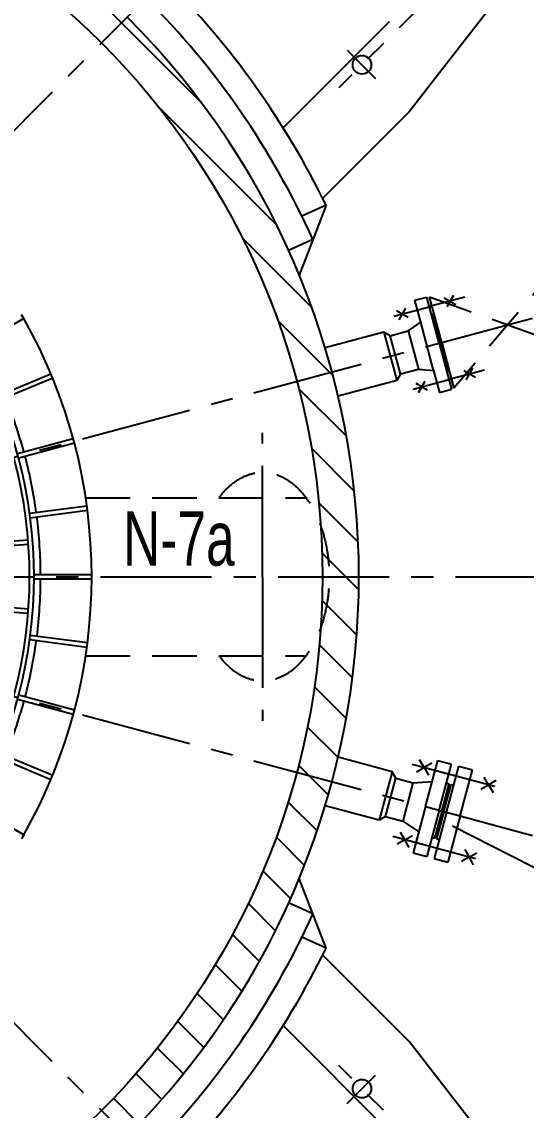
# Model space of a CAD drawing. Extents: x -2 to 23782, y -2 to 16822.
# Drawn here: x 20590 to 21726, y 11209 to 13659 of the extents above; entities that cross this region are included whole.
import ezdxf
from ezdxf.enums import TextEntityAlignment as Align

# ---------------------------------------------------------------- set-up
doc = ezdxf.new("R2010")
doc.units = 0
doc.header["$LTSCALE"] = 200
doc.header["$MEASUREMENT"] = 0
doc.linetypes.add('F', pattern=[0.75, 0.5, -0.25])
doc.linetypes.add('G', pattern=[2, 1.25, -0.25, 0.25, -0.25])
for name, color, linetype in [('01', 7, 'CONTINUOUS'), ('02', 1, 'CONTINUOUS'), ('04', 2, 'F'), ('05', 4, 'G'), ('11', 3, 'CONTINUOUS')]:
    doc.layers.add(name, color=color, linetype=linetype)
doc.styles.get("Standard").update_dxf_attribs({"font": 'thenor.shx', "width": 0.707, "bigfont": 'hztxt.shx'})

msp = doc.modelspace()

# ---------------------------------------------------------------- hatches: boundary and pattern name
at = {"layer": '02'}
h = msp.add_hatch(dxfattribs=at)
h.set_pattern_fill('ANSI31', color=256, scale=600, angle=90, style=0)
edge = h.paths.add_edge_path(flags=16)
edge.add_arc((19567.1738, 12409.8678), 1700, 0, 360)
edge = h.paths.add_edge_path()
edge.add_arc((19567.1738, 12409.8678), 1782, 90, 135)
edge.add_arc((19567.1738, 12409.8678), 1782, 135, 225)
edge.add_arc((19567.1738, 12409.8678), 1782, 225, 315)
edge.add_arc((19567.1738, 12409.8678), 1782, 315, 405)
edge.add_arc((19567.1738, 12409.8678), 1782, 45, 90)

# ---------------------------------------------------------------- linework, layer by layer
at = {"layer": '01'}
for p, q in [((21683.9847, 13741.1519), (21462.22, 13456.3859)), ((21417.6723, 13659.3255), (21178.6059, 13420.2592)), ((21462.22, 13456.3859), (21267.6832, 13261.8491)), ((21275.3968, 13246.2758), (21214.6309, 13089.1388)), ((21275.3968, 13246.2758), (21220.7284, 13221.55)), ((21245.4942, 13168.9494), (21190.8258, 13144.2236)), ((21475.0707, 13032.3795), (21502.1166, 13039.6264)), ((21529.9397, 12935.7894), (21502.1166, 13039.6264)), ((21541.6316, 13037.9014), (21567.6123, 13022.9014)), ((21562.122, 13043.3918), (21547.122, 13017.4111)), ((21454.4306, 13014.536), (21439.4306, 12988.5552)), ((21488.3999, 12982.6343), (21475.0707, 13032.3795)), ((20594.0471, 12991.1864), (20043.212, 12673.1616)), ((20594.0471, 12991.1864), (20589.0471, 12999.8467)), ((21433.9402, 13009.0456), (21459.9209, 12994.0456)), ((21512.8576, 12999.5405), (21518.6532, 13001.0934)), ((21517.1789, 12995.0043), (21520.0767, 12995.7808)), ((21532.8375, 12936.5658), (21517.1789, 12995.0043)), ((21535.7352, 12937.3423), (21518.6532, 13001.0934)), ((21460.4667, 12963.2439), (21488.3999, 12982.6343)), ((21517.3876, 12874.4506), (21488.3999, 12982.6343)), ((21405.2009, 12960.8588), (21272.965, 12925.4263)), ((21419.8978, 12952.3735), (21405.2009, 12960.8588)), ((21405.2009, 12960.8588), (21434.4474, 12851.7092)), ((21419.8978, 12952.3735), (21460.4667, 12963.2439)), ((21442.9327, 12866.4061), (21419.8978, 12952.3735)), ((21460.4667, 12963.2439), (21483.5016, 12877.2765)), ((21529.9397, 12935.7894), (21557.7627, 12831.9523)), ((21532.8375, 12936.5658), (21548.496, 12878.1273)), ((21535.7352, 12937.3423), (21552.8173, 12873.5912)), ((20655.3991, 12866.0375), (20535.3229, 12816.3003)), ((21442.9327, 12866.4061), (21434.4474, 12851.7092)), ((21442.9327, 12866.4061), (21483.5016, 12877.2765)), ((21476.3719, 12875.3661), (21483.5016, 12877.2765)), ((21483.5016, 12877.2765), (21517.3876, 12874.4506)), ((21517.3876, 12874.4506), (21530.7168, 12824.7054)), ((21547.0217, 12872.0383), (21552.8173, 12873.5912)), ((21548.496, 12878.1273), (21551.3938, 12878.9038)), ((21611.6116, 12858.6941), (21585.6308, 12873.6941)), ((21591.1212, 12853.2037), (21606.1212, 12879.1844)), ((20659.2259, 12856.7987), (20539.1497, 12807.0615)), ((21434.4474, 12851.7092), (21302.2115, 12816.2767)), ((21503.9202, 12829.8382), (21477.9394, 12844.8382)), ((21483.4298, 12824.3479), (21498.4298, 12850.3286)), ((21530.7168, 12824.7054), (21557.7627, 12831.9523)), ((20705.6313, 12720.093), (20580.0903, 12686.4544)), ((20708.2195, 12710.4337), (20582.6785, 12676.7951)), ((20736.3841, 12568.8404), (20607.5265, 12551.876)), ((20737.6894, 12558.926), (20608.8317, 12541.9616)), ((20603.8801, 12492.5723), (20464.2697, 12482.1099)), ((20604.6274, 12482.6002), (20465.017, 12472.1379)), ((20617.1619, 12414.8678), (20747.1738, 12414.8678)), ((20617.1619, 12404.8678), (20747.1738, 12404.8678)), ((20603.8801, 12327.1634), (20464.2697, 12337.6258)), ((20604.6274, 12337.1355), (20465.017, 12347.5978)), ((20737.6894, 12260.8097), (20608.8317, 12277.7741)), ((20736.3841, 12250.8952), (20607.5265, 12267.8597)), ((20594.0471, 11828.5493), (20043.212, 12146.5741)), ((20705.6313, 12099.6427), (20580.0903, 12133.2813)), ((20708.2195, 12109.302), (20582.6785, 12142.9406)), ((20539.1497, 12012.6742), (20659.2553, 11962.9248)), ((20535.3229, 12003.4354), (20655.4285, 11953.6861)), ((21423.8222, 11970.8735), (21302.2115, 12003.459)), ((21495.9794, 11980.268), (21485.9794, 11997.5885)), ((21513.2999, 11990.268), (21495.9794, 11980.268)), ((21499.03, 11892.2285), (21526.8531, 11996.0656)), ((21526.8531, 11996.0656), (21557.7627, 11987.7833)), ((21529.9397, 11883.9463), (21557.7627, 11987.7833)), ((21423.8222, 11970.8735), (21394.5757, 11861.7239)), ((21432.3075, 11956.1766), (21423.8222, 11970.8735)), ((21478.6588, 11970.268), (21495.9794, 11980.268)), ((21495.9794, 11980.268), (21505.9794, 11962.9475)), ((21546.6502, 11879.4687), (21574.4732, 11983.3058)), ((21574.4732, 11983.3058), (21605.3829, 11975.0236)), ((21577.5598, 11871.1865), (21605.3829, 11975.0236)), ((21409.2726, 11870.2092), (21432.3075, 11956.1766)), ((21432.3075, 11956.1766), (21470.9445, 11945.8238)), ((21470.9445, 11945.8238), (21447.9096, 11859.8564)), ((21470.9445, 11945.8238), (21514.171, 11948.7352)), ((21536.1216, 11882.2899), (21552.5566, 11943.6262)), ((21540.4683, 11881.1252), (21556.9033, 11942.4615)), ((21546.3747, 11945.2826), (21552.5566, 11943.6262)), ((21556.9033, 11942.4615), (21563.0852, 11940.805)), ((21624.0232, 11931.3177), (21641.3437, 11941.3177)), ((21641.3437, 11941.3177), (21631.3437, 11958.6382)), ((21658.6643, 11951.3177), (21641.3437, 11941.3177)), ((21641.3437, 11941.3177), (21651.3437, 11923.9972)), ((21394.5757, 11861.7239), (21272.965, 11894.3094)), ((21499.03, 11892.2285), (21471.207, 11788.3915)), ((21409.2726, 11870.2092), (21394.5757, 11861.7239)), ((21409.2726, 11870.2092), (21447.9096, 11859.8564)), ((21442.7118, 11861.2492), (21447.9096, 11859.8564)), ((21529.9397, 11883.9463), (21502.1166, 11780.1093)), ((21546.6502, 11879.4687), (21518.8271, 11775.6317)), ((21536.1216, 11882.2899), (21519.6866, 11820.9536)), ((21540.4683, 11881.1252), (21524.0333, 11819.7889)), ((21577.5598, 11871.1865), (21549.7368, 11767.3495)), ((21447.9096, 11859.8564), (21483.8891, 11835.7219)), ((20594.0471, 11828.5493), (20589.0471, 11819.889)), ((21452.3683, 11817.5095), (21435.0478, 11807.5095)), ((21442.3683, 11834.83), (21452.3683, 11817.5095)), ((21452.3683, 11817.5095), (21469.6888, 11827.5095)), ((21462.3683, 11800.189), (21452.3683, 11817.5095)), ((21513.5047, 11822.61), (21519.6866, 11820.9536)), ((21524.0333, 11819.7889), (21530.2152, 11818.1325)), ((21471.207, 11788.3915), (21502.1166, 11780.1093)), ((21587.7327, 11795.8797), (21597.7327, 11778.5592)), ((21597.7327, 11778.5592), (21615.0532, 11788.5592)), ((21518.8271, 11775.6317), (21549.7368, 11767.3495)), ((21597.7327, 11778.5592), (21580.4122, 11768.5592)), ((21607.7327, 11761.2387), (21597.7327, 11778.5592)), ((21275.3968, 11573.4599), (21214.6309, 11730.5969)), ((21245.4942, 11650.7863), (21190.8258, 11675.5121)), ((21275.3968, 11573.4599), (21220.7284, 11598.1856)), ((21462.22, 11363.3498), (21267.6832, 11557.8866)), ((21417.6723, 11160.4102), (21178.6059, 11399.4765)), ((21683.9847, 11078.5837), (21462.22, 11363.3498))]:
    msp.add_line(p, q, dxfattribs=at)
at = {"layer": '01', "ltscale": 2}
for p, q in [((21518.6532, 13001.0934), (21508.171, 13040.2134)), ((21552.8173, 12873.5912), (21563.2995, 12834.4712))]:
    msp.add_line(p, q, dxfattribs=at)
at = {"layer": '01'}
for centre, radius in [((19567.1738, 12409.8678), 1700), ((21356.154, 13562.4519), 21), ((21356.154, 11257.2838), 21)]:
    msp.add_circle(centre, radius, dxfattribs=at)
for centre, radius, start, end in [((19567.1738, 12409.8678), 1902, 26.088048, 45), ((19567.1738, 12409.8678), 1842, 24.3365946, 45), ((19567.1738, 12409.8678), 1782, 315, 45), ((19557.1738, 12427.1884), 1180, 29.5144367, 29.5144367), ((19577.1738, 12427.1884), 1180, 329.5144367, 329.5144367), ((19547.1738, 12409.8678), 1180, 89.5144367, 89.5144367), ((19587.1738, 12409.8678), 1180, 269.5144367, 269.5144367), ((19557.1738, 12392.5473), 1180, 149.5144367, 149.5144367), ((19577.1738, 12392.5473), 1180, 209.5144367, 209.5144367), ((19567.1738, 12409.8678), 1782, 24.3131053, 24.3365946), ((19567.1738, 12409.8678), 1180, 330.4855633, 29.5144367), ((19567.1738, 12409.8678), 1040, 330.5509294, 29.4490706), ((19567.1738, 12409.8678), 1050, 330.5456823, 29.4543177), ((19567.1738, 12409.8678), 1065, 15.2689953, 22.2310047), ((19567.1738, 12409.8678), 1065, 7.7689953, 14.7310047), ((19567.1738, 12409.8678), 1065, 0.2689953, 7.2310047), ((19567.1738, 12409.8678), 1065, 352.7689953, 359.7310047), ((19567.1738, 12409.8678), 1065, 345.2689953, 352.2310047), ((19567.1738, 12409.8678), 1065, 337.7689953, 344.7310047), ((19567.1738, 12409.8678), 1782, 335.6634054, 335.6868947), ((19567.1738, 12409.8678), 1842, 315, 335.6634054), ((19567.1738, 12409.8678), 1902, 315, 333.911952), ((20407.1738, 10954.9452), 260, 30, 210)]:
    msp.add_arc(centre, radius, start, end, dxfattribs=at)
at = {"layer": '02'}
msp.add_line((21559.853, 11848.9458), (23040.8285, 11097.7094), dxfattribs=at)
at = {"layer": '04'}
for p, q in [((21804.54, 13119.6252), (21563.2995, 12834.4712)), ((21508.171, 13040.2134), (21859.6685, 12913.883)), ((20733.6711, 12587.8678), (21230.1083, 12587.8678)), ((20733.6711, 12231.8678), (21230.1083, 12231.8678))]:
    msp.add_line(p, q, dxfattribs=at)
at = {"layer": '04', "extrusion": (0, 0, -1)}
msp.add_ellipse((21132.1738, 12409.8678), major_axis=(0, 235), ratio=0.638297872, start_param=5.571782616, end_param=10.136180652, dxfattribs=at)
at = {"layer": '05'}
for p, q in [((21506.8429, 14349.5369), (19567.1738, 12409.8678)), ((21616.3915, 13822.6895), (21304.3371, 13510.6351)), ((21322.896, 13595.7098), (21386.8425, 13531.7633)), ((19567.1738, 12409.8678), (23112.5446, 13359.8471)), ((21588.1238, 13039.3782), (21505.31, 13017.1883)), ((21427.7563, 12996.4079), (21510.5702, 13018.5978)), ((21632.1231, 12875.1709), (21549.3092, 12852.9809)), ((21471.7555, 12832.2005), (21554.5694, 12854.3904)), ((21132.1738, 12409.8678), (21132.1738, 12734.1478)), ((21506.8429, 10470.1988), (19567.1738, 12409.8678)), ((19567.1738, 12409.8678), (21920.3801, 12409.8678)), ((19567.1738, 12409.8678), (22417.7244, 11646.0651)), ((21132.1738, 12409.8678), (21132.1738, 12085.5879)), ((21616.3915, 10997.0462), (21304.3371, 11309.1006)), ((21322.896, 11224.0259), (21386.8425, 11287.9724))]:
    msp.add_line(p, q, dxfattribs=at)
at = {"layer": '05', "ltscale": 2}
for p, q in [((21655.1977, 11937.6055), (21469.2117, 11987.4404)), ((21611.5867, 11774.847), (21425.6007, 11824.6819))]:
    msp.add_line(p, q, dxfattribs=at)

# ---------------------------------------------------------------- texts
at = {"layer": '02', "width": 0.633862}
msp.add_text('●', height=0.04, dxfattribs=at).set_placement((21559.8404, 11848.9258), (21559.8656, 11848.9258), align=Align.FIT)
at = {"layer": '11', "width": 0.707}
msp.add_text('N-7a', height=122.5, dxfattribs=at).set_placement((20818.1265, 12398.1497), align=Align.BOTTOM_LEFT)

doc.saveas('drawing.dxf')
